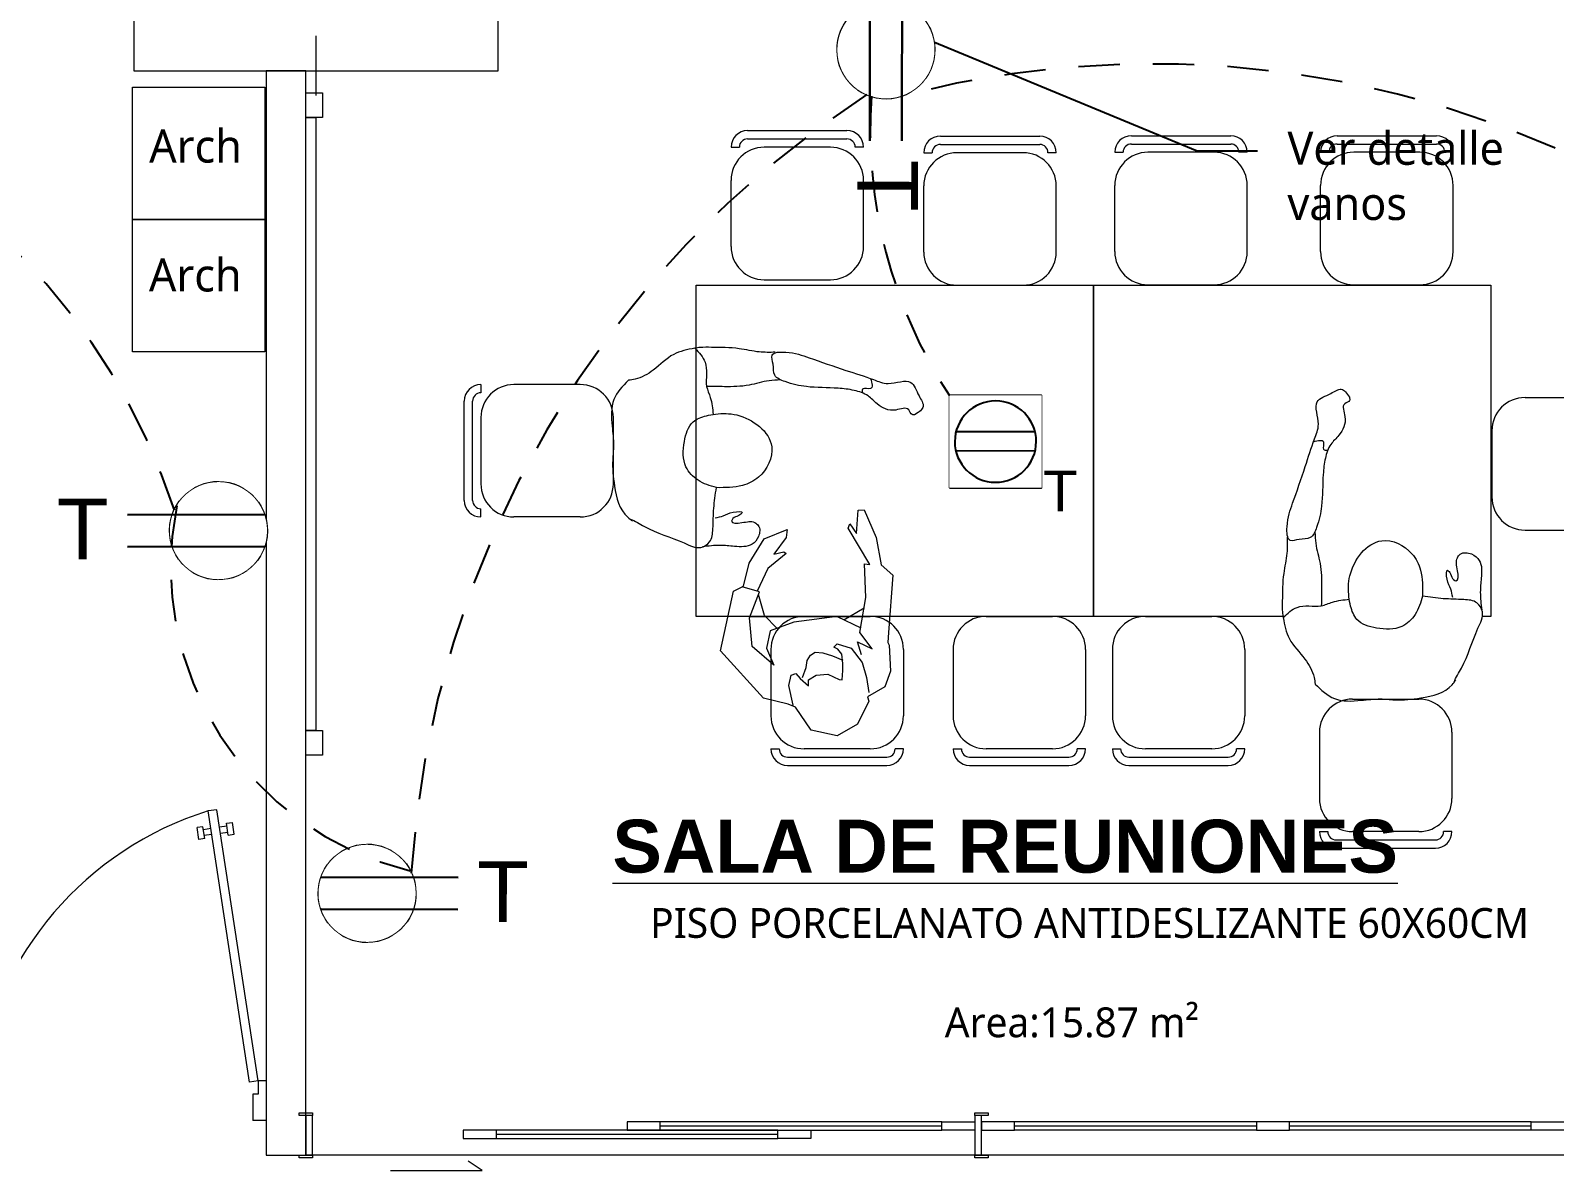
# Model space of a CAD drawing. Header units: metres. Extents: x -17 to 101, y 0 to 79.
# Drawn here: x 60.896 to 65.498, y 26.263 to 29.705 of the extents above; entities that cross this region are included whole.
import ezdxf
from ezdxf import colors
from ezdxf.entities.mleader import LeaderData, LeaderLine
from ezdxf.math import Vec2, Vec3

# ---------------------------------------------------------------- set-up
doc = ezdxf.new("R2010")
doc.units = ezdxf.units.M
doc.set_wipeout_variables(frame=1)
doc.linetypes.add('CONTINUA', pattern=[0])
doc.linetypes.add('HIDDEN2', pattern=[0.1875, 0.125, -0.0625])
doc.layers.add('Cotas varias El', color=253, linetype='Continuous', lineweight=13)
doc.layers.add('TOMACORRIENTE', color=5, linetype='HIDDEN2', lineweight=30)
doc.styles.add('Generales', font='trebuc.ttf', dxfattribs={"height": 0.1})
doc.styles.add('Santa Rosa 1 50', font='trebuc.ttf')
doc.styles.add('style1', font='arial.ttf', dxfattribs={"height": 0.35})

# ---------------------------------------------------------------- blocks, each defined once
blk = doc.blocks.new('Tomacorriente con puesta a tierra')
at = {"layer": 'TOMACORRIENTE'}
blk.add_lwpolyline([(0.111, 0.0379), (0.1065, 0.0493), (0.1007, 0.0601), (0.0939, 0.0703), (0.086, 0.0798), (0.0772, 0.0883), (0.0676, 0.0959), (0.0572, 0.1024), (0.0462, 0.1079), (0.0346, 0.1121), (0.0227, 0.1151), (0.0106, 0.1168), (-0.0017, 0.1173), (-0.014, 0.1165), (-0.0261, 0.1144), (-0.0379, 0.111), (-0.0493, 0.1065), (-0.0601, 0.1007), (-0.0703, 0.0939), (-0.0798, 0.086), (-0.0883, 0.0772), (-0.0959, 0.0676), (-0.1024, 0.0572), (-0.1079, 0.0462), (-0.1121, 0.0346), (-0.1151, 0.0227), (-0.1168, 0.0106), (-0.1173, -0.0017), (-0.1165, -0.014), (-0.1144, -0.0261), (-0.111, -0.0379), (-0.1065, -0.0493), (-0.1007, -0.0601), (-0.0939, -0.0703), (-0.086, -0.0798), (-0.0772, -0.0883), (-0.0676, -0.0959), (-0.0572, -0.1024), (-0.0462, -0.1079), (-0.0346, -0.1121), (-0.0227, -0.1151), (-0.0106, -0.1168), (0.0017, -0.1173), (0.014, -0.1165), (0.0261, -0.1144), (0.0379, -0.111), (0.0493, -0.1065), (0.0601, -0.1007), (0.0703, -0.0939), (0.0798, -0.086), (0.0883, -0.0772), (0.0959, -0.0676), (0.1024, -0.0572), (0.1079, -0.0462), (0.1121, -0.0346), (0.1151, -0.0227), (0.1168, -0.0106), (0.1173, 0.0017), (0.1165, 0.014), (0.1144, 0.0261)], close=True, dxfattribs=at)
at = {"layer": 'TOMACORRIENTE', "color": 5, "linetype": 'CONTINUA', "style": 'style1', "text_generation_flag": 4}
blk.add_text('T', height=0.1466, rotation=180, dxfattribs=at).set_placement((0.3906, -0.0687))
blk.add_wipeout([(0.111, 0.0379), (0.1065, 0.0493), (0.1007, 0.0601), (0.0939, 0.0703), (0.086, 0.0798), (0.0772, 0.0883), (0.0676, 0.0959), (0.0572, 0.1024), (0.0462, 0.1079), (0.0346, 0.1121), (0.0227, 0.1151), (0.0106, 0.1168), (-0.0017, 0.1173), (-0.014, 0.1165), (-0.0261, 0.1144), (-0.0379, 0.111), (-0.0493, 0.1065), (-0.0601, 0.1007), (-0.0703, 0.0939), (-0.0798, 0.086), (-0.0883, 0.0772), (-0.0959, 0.0676), (-0.1024, 0.0572), (-0.1079, 0.0462), (-0.1121, 0.0346), (-0.1151, 0.0227), (-0.1168, 0.0106), (-0.1173, -0.0017), (-0.1165, -0.014), (-0.1144, -0.0261), (-0.111, -0.0379), (-0.1065, -0.0493), (-0.1007, -0.0601), (-0.0939, -0.0703), (-0.086, -0.0798), (-0.0772, -0.0883), (-0.0676, -0.0959), (-0.0572, -0.1024), (-0.0462, -0.1079), (-0.0346, -0.1121), (-0.0227, -0.1151), (-0.0106, -0.1168), (0.0017, -0.1173), (0.014, -0.1165), (0.0261, -0.1144), (0.0379, -0.111), (0.0493, -0.1065), (0.0601, -0.1007), (0.0703, -0.0939), (0.0798, -0.086), (0.0883, -0.0772), (0.0959, -0.0676), (0.1024, -0.0572), (0.1079, -0.0462), (0.1121, -0.0346), (0.1151, -0.0227), (0.1168, -0.0106), (0.1173, 0.0017), (0.1165, 0.014), (0.1144, 0.0261)]).dxf.layer = 'TOMACORRIENTE'
at = {"layer": 'TOMACORRIENTE', "color": 5, "linetype": 'CONTINUA'}
for p, q in [((-0.1107, 0.0388), (0.2197, 0.0388)), ((-0.1107, -0.0388), (0.2197, -0.0388))]:
    blk.add_line(p, q, dxfattribs=at)
blk = doc.blocks.new('TOMACORRIENTE EN PISO')
at = {"layer": 'TOMACORRIENTE', "linetype": 'CONTINUA', "lineweight": 25}
blk.add_lwpolyline([(-0.1663, -0.1663), (0.1662, -0.1663), (0.1662, 0.1662), (-0.1663, 0.1662)], close=True, dxfattribs=at)
at = {"layer": 'TOMACORRIENTE', "color": 5, "linetype": 'CONTINUA', "style": 'style1', "text_generation_flag": 4}
blk.add_text('T', height=0.1466, rotation=179.8829, dxfattribs=at).set_placement((0.2959, -0.2513))
at = {"linetype": 'CONTINUA', "lineweight": 25}
blk.add_wipeout([(-0.1663, -0.1663), (0.1662, -0.1663), (0.1662, 0.1662), (-0.1663, 0.1662)], dxfattribs=at).dxf.layer = 'TOMACORRIENTE'
at = {"layer": 'TOMACORRIENTE', "color": 5, "linetype": 'CONTINUA', "lineweight": 25}
for p, q in [((-0.1421, 0.0364), (0.1422, 0.0358)), ((-0.1429, -0.0327), (0.1428, -0.0333))]:
    blk.add_line(p, q, dxfattribs=at)
blk.add_ellipse((0, 0), major_axis=(0.1039, 0.1035), ratio=1, start_param=5.497787, end_param=11.780972, dxfattribs=at)

msp = doc.modelspace()

# ---------------------------------------------------------------- linework, layer by layer
at = {"layer": 'Cotas varias El', "linetype": 'Continuous'}
for p, q in [((61.7577, 29.689), (61.7577, 29.509)), ((61.7276, 29.4422), (61.7276, 29.5172)), ((61.7276, 29.5172), (61.7776, 29.5172)), ((61.7776, 29.5172), (61.7776, 29.4422)), ((61.7276, 29.4422), (61.7576, 29.4422)), ((61.7776, 29.4422), (61.7276, 29.4422)), ((61.7576, 29.4422), (61.7576, 27.5922)), ((61.7576, 27.5922), (61.7276, 27.5922)), ((61.7276, 27.5172), (61.7276, 27.5922)), ((61.7276, 27.5922), (61.7776, 27.5922)), ((61.7776, 27.5922), (61.7776, 27.5172)), ((61.7776, 27.5172), (61.7276, 27.5172)), ((61.7276, 26.4298), (61.7276, 26.3098)), ((63.7676, 26.3098), (63.7676, 26.4298)), ((63.1527, 26.3848), (62.3027, 26.3848)), ((63.1527, 26.3723), (62.3027, 26.3723)), ((63.6476, 26.4098), (62.7976, 26.4098)), ((63.6476, 26.3973), (62.7976, 26.3973)), ((62.7976, 26.3848), (63.6476, 26.3848)), ((64.5976, 26.4098), (63.8676, 26.4098)), ((64.5976, 26.3973), (63.8676, 26.3973)), ((64.5976, 26.3848), (63.8676, 26.3848)), ((65.4276, 26.4098), (64.6976, 26.4098)), ((65.4276, 26.3973), (64.6976, 26.3973)), ((65.4276, 26.3848), (64.6976, 26.3848)), ((62.3027, 26.3598), (63.1527, 26.3598)), ((62.2597, 26.2632), (62.2173, 26.2911)), ((61.9829, 26.2632), (62.2597, 26.2632))]:
    msp.add_line(p, q, dxfattribs=at)
at = {"layer": 'Cotas varias El'}
for p, q in [((61.7276, 27.5172), (61.7276, 29.5172)), ((63.3318, 27.9364), (63.4029, 27.9019)), ((63.3524, 27.9264), (63.413, 27.9618)), ((61.4591, 27.3527), (61.4325, 27.3488)), ((61.4591, 27.3527), (61.4325, 27.3488)), ((61.4591, 27.3527), (61.4325, 27.3488)), ((61.5571, 26.5299), (61.4325, 27.3488)), ((61.5837, 26.5339), (61.4591, 27.3527)), ((61.4168, 27.3012), (61.399, 27.2986)), ((61.4042, 27.2631), (61.399, 27.2986)), ((61.422, 27.2657), (61.4168, 27.3012)), ((61.4403, 27.2955), (61.4181, 27.2923)), ((61.4891, 27.3027), (61.4669, 27.2994)), ((61.4878, 27.3115), (61.5055, 27.3141)), ((61.493, 27.276), (61.4878, 27.3115)), ((61.5107, 27.2786), (61.5055, 27.3141)), ((61.422, 27.2657), (61.4042, 27.2631)), ((61.4428, 27.2778), (61.4207, 27.2746)), ((61.4695, 27.2817), (61.4917, 27.2849)), ((61.493, 27.276), (61.5107, 27.2786)), ((61.5837, 26.5339), (61.5571, 26.5299)), ((61.6077, 26.5339), (61.5837, 26.5339)), ((61.5837, 26.5339), (61.5837, 26.4939)), ((61.6077, 26.5339), (61.6077, 26.4139)), ((61.5837, 26.4939), (61.5677, 26.4939)), ((61.5677, 26.4939), (61.5677, 26.4139)), ((61.6077, 26.4139), (61.5677, 26.4139))]:
    msp.add_line(p, q, dxfattribs=at)
at = {"layer": 'Cotas varias El', "linetype": 'ByBlock'}
for p, q in [((63.0614, 29.4029), (63.3614, 29.4029)), ((63.0614, 29.3779), (63.3614, 29.3779)), ((63.6434, 29.3864), (63.9434, 29.3864)), ((63.6434, 29.3614), (63.9434, 29.3614)), ((64.2201, 29.3876), (64.5201, 29.3876)), ((64.2201, 29.3626), (64.5201, 29.3626)), ((64.8415, 29.3876), (65.1415, 29.3876)), ((64.8415, 29.3626), (65.1415, 29.3626)), ((63.0114, 29.3529), (63.0364, 29.3529)), ((63.3114, 29.3529), (63.1114, 29.3529)), ((63.4114, 29.3529), (63.3864, 29.3529)), ((63.5934, 29.3364), (63.6184, 29.3364)), ((63.8934, 29.3364), (63.6934, 29.3364)), ((63.9934, 29.3364), (63.9684, 29.3364)), ((64.1701, 29.3376), (64.1951, 29.3376)), ((64.4701, 29.3376), (64.2701, 29.3376)), ((64.5701, 29.3376), (64.5451, 29.3376)), ((64.7915, 29.3376), (64.8165, 29.3376)), ((65.0915, 29.3376), (64.8915, 29.3376)), ((65.1915, 29.3376), (65.1665, 29.3376)), ((63.0114, 29.0529), (63.0114, 29.2529)), ((63.4114, 29.0529), (63.4114, 29.2529)), ((63.5934, 29.0364), (63.5934, 29.2364)), ((63.9934, 29.0364), (63.9934, 29.2364)), ((64.1701, 29.0376), (64.1701, 29.2376)), ((64.5701, 29.0376), (64.5701, 29.2376)), ((64.7915, 29.0376), (64.7915, 29.2376)), ((65.1915, 29.0376), (65.1915, 29.2376)), ((63.1114, 28.9529), (63.3114, 28.9529)), ((63.6934, 28.9364), (63.8934, 28.9364)), ((64.2701, 28.9376), (64.4701, 28.9376)), ((64.8915, 28.9376), (65.0915, 28.9376)), ((62.2559, 28.6364), (62.2559, 28.6114)), ((62.5559, 28.6364), (62.3559, 28.6364)), ((62.2059, 28.2864), (62.2059, 28.5864)), ((62.2309, 28.2864), (62.2309, 28.5864)), ((65.4089, 28.597), (65.6089, 28.597)), ((62.2559, 28.5364), (62.2559, 28.3364)), ((62.6559, 28.3364), (62.6559, 28.5364)), ((65.3089, 28.497), (65.3089, 28.297)), ((62.2559, 28.2364), (62.2559, 28.2614)), ((62.5559, 28.2364), (62.3559, 28.2364)), ((65.4089, 28.197), (65.6089, 28.197)), ((63.2318, 27.9364), (63.4318, 27.9364)), ((63.7818, 27.9364), (63.9818, 27.9364)), ((64.2627, 27.9364), (64.4627, 27.9364)), ((63.1318, 27.8364), (63.1318, 27.6364)), ((63.5318, 27.8364), (63.5318, 27.6364)), ((63.6818, 27.8364), (63.6818, 27.6364)), ((64.0818, 27.8364), (64.0818, 27.6364)), ((64.1627, 27.8364), (64.1627, 27.6364)), ((64.5627, 27.8364), (64.5627, 27.6364)), ((64.8882, 27.6864), (65.0882, 27.6864)), ((64.7882, 27.5864), (64.7882, 27.3864)), ((65.1882, 27.5864), (65.1882, 27.3864)), ((63.1318, 27.5364), (63.1568, 27.5364)), ((63.4318, 27.5364), (63.2318, 27.5364)), ((63.5318, 27.5364), (63.5068, 27.5364)), ((63.6818, 27.5364), (63.7068, 27.5364)), ((63.9818, 27.5364), (63.7818, 27.5364)), ((64.0818, 27.5364), (64.0568, 27.5364)), ((64.1627, 27.5364), (64.1877, 27.5364)), ((64.4627, 27.5364), (64.2627, 27.5364)), ((64.5627, 27.5364), (64.5377, 27.5364)), ((63.1818, 27.5114), (63.4818, 27.5114)), ((63.1818, 27.4864), (63.4818, 27.4864)), ((63.7318, 27.5114), (64.0318, 27.5114)), ((63.7318, 27.4864), (64.0318, 27.4864)), ((64.2127, 27.5114), (64.5127, 27.5114)), ((64.2127, 27.4864), (64.5127, 27.4864)), ((64.7882, 27.2864), (64.8132, 27.2864)), ((64.8382, 27.2614), (65.1382, 27.2614)), ((65.0882, 27.2864), (64.8882, 27.2864)), ((65.1882, 27.2864), (65.1632, 27.2864)), ((64.8382, 27.2364), (65.1382, 27.2364))]:
    msp.add_line(p, q, dxfattribs=at)
at = {"layer": 'Cotas varias El'}
for points in [[(66.3727, 29.5839), (66.3727, 26.3098), (61.7276, 26.3098), (61.7276, 29.584), (62.3077, 29.584), (62.3076, 29.9339), (62.3253, 29.9162), (62.7142, 30.3051), (63.2355, 29.7839), (63.6553, 29.7839), (63.6553, 29.9162), (64.0443, 30.3051), (64.5655, 29.7839), (64.9854, 29.7839), (64.9854, 29.9162), (65.3743, 30.3051), (65.9576, 29.7218), (65.9576, 29.5839), (66.3727, 29.5839)], [(61.6038, 29.1346), (61.2038, 29.1346), (61.2038, 29.5346), (61.6038, 29.5346), (61.6038, 29.1346)], [(61.7276, 27.5922), (61.7276, 29.5172), (61.7276, 29.5172)], [(61.6039, 28.7346), (61.2039, 28.7346), (61.2039, 29.1346), (61.6039, 29.1346), (61.6039, 28.7346)], [(62.9059, 27.9364), (62.9059, 28.9364), (64.1059, 28.9364), (64.1059, 27.9364), (62.9059, 27.9364)], [(64.1059, 27.9364), (64.1059, 28.9364), (65.3059, 28.9364), (65.3059, 27.9364), (65.2801, 27.9364)], [(63.4049, 27.8205), (63.3932, 27.8598), (63.4377, 27.838), (63.4006, 27.888), (63.4183, 27.9938), (63.4148, 28.0952), (63.4304, 28.0932), (63.3647, 28.2029), (63.3701, 28.2156), (63.3905, 28.1861), (63.3951, 28.2572), (63.4135, 28.2584), (63.4497, 28.1745), (63.4643, 28.0923), (63.5002, 28.0607), (63.4868, 27.8874), (63.4843, 27.8572), (63.4884, 27.8495), (63.4927, 27.7713), (63.4753, 27.7235), (63.4232, 27.6931), (63.4275, 27.6801), (63.3927, 27.6106), (63.3318, 27.5758), (63.2536, 27.5932), (63.2058, 27.6627), (63.184, 27.6714), (63.1089, 27.6889), (62.9797, 27.8321), (63.019, 28.0124), (63.0493, 28.0277), (63.0661, 28.0972), (63.1109, 28.1705), (63.1812, 28.1989), (63.1782, 28.175), (63.1405, 28.1239), (63.1709, 28.1316), (63.1774, 28.1258), (63.1225, 28.0812), (63.0901, 28.0123)], [(63.3318, 27.9364), (63.2014, 27.919), (63.1293, 27.893), (63.1188, 27.8408), (63.1406, 27.7887), (63.0753, 27.8452), (63.0666, 27.9321), (63.0971, 28.0103), (63.0445, 28.0253)], [(63.1495, 27.9003), (63.1121, 27.9394), (63.0939, 28.0022)], [(63.0683, 27.9364), (63.4318, 27.9364)], [(64.6824, 27.9364), (64.1059, 27.9364)], [(63.1991, 27.6681), (63.1857, 27.7279), (63.1931, 27.7593), (63.2066, 27.7638), (63.22, 27.7489), (63.2454, 27.7264), (63.2454, 27.7444), (63.2679, 27.7593), (63.3038, 27.7623), (63.3381, 27.7459), (63.3471, 27.7444), (63.3486, 27.7728), (63.3486, 27.7937), (63.3456, 27.8221), (63.3336, 27.8371), (63.3217, 27.8431), (63.3322, 27.8535), (63.374, 27.8401), (63.4069, 27.7967), (63.4204, 27.7519), (63.427, 27.7063)], [(63.2275, 27.7519), (63.238, 27.7818), (63.241, 27.8027), (63.2514, 27.8191), (63.2649, 27.8281), (63.2888, 27.8266), (63.3172, 27.8176), (63.3486, 27.8042)]]:
    msp.add_lwpolyline(points, dxfattribs=at)
at = {"layer": 'Cotas varias El', "linetype": 'Continuous'}
for points in [[(61.2077, 29.584), (62.3077, 29.584), (62.3077, 29.934), (61.2077, 29.934)], [(61.7076, 26.4298), (61.7076, 26.4378), (61.7476, 26.4378), (61.7476, 26.4298)], [(61.7276, 26.4298), (61.7276, 26.3098), (61.7476, 26.3098), (61.7476, 26.4298)], [(63.7876, 26.4378), (63.7876, 26.4298), (63.7476, 26.4298), (63.7476, 26.4378)], [(63.7676, 26.3098), (63.7676, 26.4298), (63.7476, 26.4298), (63.7476, 26.3098)], [(62.2027, 26.3598), (62.3027, 26.3598), (62.3027, 26.3848), (62.2027, 26.3848)], [(62.6976, 26.3848), (62.7976, 26.3848), (62.7976, 26.4098), (62.6976, 26.4098)], [(63.2527, 26.3598), (63.1527, 26.3598), (63.1527, 26.3848), (63.2527, 26.3848)], [(63.7476, 26.3848), (63.6476, 26.3848), (63.6476, 26.4098), (63.7476, 26.4098)], [(63.7676, 26.3848), (63.8676, 26.3848), (63.8676, 26.4098), (63.7676, 26.4098)], [(64.5976, 26.3848), (64.6976, 26.3848), (64.6976, 26.4098), (64.5976, 26.4098)], [(65.5276, 26.3848), (65.4276, 26.3848), (65.4276, 26.4098), (65.5276, 26.4098)], [(61.7076, 26.3018), (61.7076, 26.3098), (61.7476, 26.3098), (61.7476, 26.3018)], [(63.7876, 26.3098), (63.7876, 26.3018), (63.7476, 26.3018), (63.7476, 26.3098)]]:
    msp.add_lwpolyline(points, close=True, dxfattribs=at)
at = {"layer": 'Cotas varias El'}
msp.add_lwpolyline([(61.6077, 26.3098), (61.7276, 26.3098), (61.7276, 29.584), (61.6077, 29.584)], close=True, dxfattribs=at)
at = {"layer": 'Cotas varias El', "linetype": 'ByBlock'}
for centre, radius, start, end in [((63.0614, 29.3529), 0.05, 90, 180), ((63.0614, 29.3529), 0.025, 90, 180), ((63.3614, 29.3529), 0.05, 0, 90), ((63.3614, 29.3529), 0.025, 0, 90), ((63.6434, 29.3364), 0.05, 90, 180), ((63.6434, 29.3364), 0.025, 90, 180), ((63.9434, 29.3364), 0.05, 0, 90), ((63.9434, 29.3364), 0.025, 0, 90), ((64.2201, 29.3376), 0.05, 90, 180), ((64.2201, 29.3376), 0.025, 90, 180), ((64.5201, 29.3376), 0.05, 0, 90), ((64.5201, 29.3376), 0.025, 0, 90), ((64.8415, 29.3376), 0.05, 90, 180), ((64.8415, 29.3376), 0.025, 90, 180), ((65.1415, 29.3376), 0.05, 0, 90), ((65.1415, 29.3376), 0.025, 0, 90), ((63.1114, 29.2529), 0.1, 90, 180), ((63.3114, 29.2529), 0.1, 0, 90), ((63.6934, 29.2364), 0.1, 90, 180), ((63.8934, 29.2364), 0.1, 0, 90), ((64.2701, 29.2376), 0.1, 90, 180), ((64.4701, 29.2376), 0.1, 0, 90), ((64.8915, 29.2376), 0.1, 90, 180), ((65.0915, 29.2376), 0.1, 0, 90), ((63.1114, 29.0529), 0.1, 180, 270), ((63.3114, 29.0529), 0.1, 270, 0), ((63.6934, 29.0364), 0.1, 180, 270), ((63.8934, 29.0364), 0.1, 270, 0), ((64.2701, 29.0376), 0.1, 180, 270), ((64.4701, 29.0376), 0.1, 270, 0), ((64.8915, 29.0376), 0.1, 180, 270), ((65.0915, 29.0376), 0.1, 270, 0), ((62.2559, 28.5864), 0.05, 90, 180), ((62.3559, 28.5364), 0.1, 90, 180), ((62.5559, 28.5364), 0.1, 0, 90), ((62.2559, 28.5864), 0.025, 90, 180), ((65.4089, 28.497), 0.1, 90, 180), ((62.3559, 28.3364), 0.1, 180, 270), ((62.5559, 28.3364), 0.1, 270, 0), ((62.2559, 28.2864), 0.05, 180, 270), ((62.2559, 28.2864), 0.025, 180, 270), ((65.4089, 28.297), 0.1, 180, 270), ((63.2318, 27.8364), 0.1, 90, 180), ((63.4318, 27.8364), 0.1, 0, 90), ((63.7818, 27.8364), 0.1, 90, 180), ((63.9818, 27.8364), 0.1, 0, 90), ((64.2627, 27.8364), 0.1, 90, 180), ((64.4627, 27.8364), 0.1, 0, 90), ((64.8882, 27.5864), 0.1, 90, 180), ((65.0882, 27.5864), 0.1, 0, 90), ((63.2318, 27.6364), 0.1, 180, 270), ((63.4318, 27.6364), 0.1, 270, 0), ((63.7818, 27.6364), 0.1, 180, 270), ((63.9818, 27.6364), 0.1, 270, 0), ((64.2627, 27.6364), 0.1, 180, 270), ((64.4627, 27.6364), 0.1, 270, 0), ((63.1818, 27.5364), 0.05, 180, 270), ((63.1818, 27.5364), 0.025, 180, 270), ((63.4818, 27.5364), 0.05, 270, 0), ((63.4818, 27.5364), 0.025, 270, 0), ((63.7318, 27.5364), 0.05, 180, 270), ((63.7318, 27.5364), 0.025, 180, 270), ((64.0318, 27.5364), 0.05, 270, 0), ((64.0318, 27.5364), 0.025, 270, 0), ((64.2127, 27.5364), 0.05, 180, 270), ((64.2127, 27.5364), 0.025, 180, 270), ((64.5127, 27.5364), 0.05, 270, 0), ((64.5127, 27.5364), 0.025, 270, 0), ((64.8882, 27.3864), 0.1, 180, 270), ((65.0882, 27.3864), 0.1, 270, 0), ((61.733, 26.3854), 1.0092, 107.3226, 171.5364), ((64.8382, 27.2864), 0.05, 180, 270), ((64.8382, 27.2864), 0.025, 180, 270), ((65.1382, 27.2864), 0.05, 270, 0), ((65.1382, 27.2864), 0.025, 270, 0)]:
    msp.add_arc(centre, radius, start, end, dxfattribs=at)
at = {"layer": 'Cotas varias El'}
for points, knots in [([(62.9021, 28.7461), (62.8797, 28.7417), (62.8313, 28.7323), (62.7833, 28.6805), (62.735, 28.6537), (62.7082, 28.65), (62.7013, 28.6495)], [0, 0, 0, 0, 0.0675708, 0.1464024, 0.2086774, 0.2298638, 0.2298638, 0.2298638, 0.2298638]), ([(63.4328, 28.6544), (63.4371, 28.64), (63.4427, 28.617), (63.4071, 28.629), (63.4067, 28.6172), (63.4078, 28.6113)], [0.00285681, 0.00285681, 0.00285681, 0.00285681, 0.03466098, 0.05696233, 0.07230833, 0.07230833, 0.07230833, 0.07230833]), ([(64.7702, 28.4634), (64.7846, 28.4676), (64.8076, 28.4733), (64.7955, 28.4377), (64.8073, 28.4373), (64.8133, 28.4383)], [0.00285681, 0.00285681, 0.00285681, 0.00285681, 0.03466098, 0.05696233, 0.07230833, 0.07230833, 0.07230833, 0.07230833]), ([(62.7071, 28.2297), (62.7218, 28.2252), (62.7733, 28.1897), (62.8445, 28.1731), (62.9131, 28.136), (62.9535, 28.1607), (62.9578, 28.2085), (62.9576, 28.2626), (62.964, 28.3041), (62.9672, 28.325)], [1.0081381, 1.0081381, 1.0081381, 1.0081381, 1.0565961, 1.1886184, 1.2412823, 1.2729126, 1.3141219, 1.3774716, 1.4413612, 1.4413612, 1.4413612, 1.4413612]), ([(65.1949, 27.7377), (65.1993, 27.7524), (65.2348, 27.8038), (65.2515, 27.8751), (65.2886, 27.9437), (65.2639, 27.9841), (65.2161, 27.9883), (65.162, 27.9881), (65.1204, 27.9945), (65.0995, 27.9977)], [1.0081381, 1.0081381, 1.0081381, 1.0081381, 1.0565961, 1.1886184, 1.2412823, 1.2729126, 1.3141219, 1.3774716, 1.4413612, 1.4413612, 1.4413612, 1.4413612]), ([(64.6785, 27.9326), (64.6829, 27.9103), (64.6923, 27.8619), (64.744, 27.8138), (64.7708, 27.7656), (64.7746, 27.7387), (64.7751, 27.7318)], [0, 0, 0, 0, 0.0675708, 0.1464024, 0.2086774, 0.2298638, 0.2298638, 0.2298638, 0.2298638])]:
    msp.add_open_spline(points, degree=3, knots=knots, dxfattribs=at)
for points in [[(63.1446, 28.7337), (63.0965, 28.7347), (63.0358, 28.7445), (62.9519, 28.7486), (62.9181, 28.7481), (62.9021, 28.7461)], [(62.9021, 28.7461), (62.933, 28.7038), (62.9371, 28.6682), (62.9377, 28.6308), (62.9488, 28.5972), (62.9573, 28.5463)], [(63.5676, 28.5457), (63.5917, 28.5704), (63.579, 28.6019), (63.554, 28.643), (63.4857, 28.6396), (63.4415, 28.6511), (63.3581, 28.6792), (63.2477, 28.7174), (63.1766, 28.7341), (63.1352, 28.7246), (63.1381, 28.6978), (63.1435, 28.6642), (63.1745, 28.6451), (63.2388, 28.63), (63.3345, 28.6251), (63.3834, 28.6185), (63.4252, 28.6021), (63.4524, 28.5781), (63.5088, 28.5594), (63.5479, 28.56), (63.5579, 28.5455), (63.5676, 28.5457)], [(62.7013, 28.6495), (62.6574, 28.5911), (62.6523, 28.5105), (62.6566, 28.4523), (62.654, 28.4093), (62.6595, 28.33), (62.6994, 28.2356), (62.7138, 28.2251)], [(63.1601, 28.6502), (63.1263, 28.6479), (63.0659, 28.6345), (62.9911, 28.6299), (62.9377, 28.6308)], [(64.8789, 28.5982), (64.8541, 28.6222), (64.8226, 28.6096), (64.7815, 28.5845), (64.785, 28.5162), (64.7734, 28.4721), (64.7454, 28.3887), (64.7072, 28.2782), (64.6904, 28.2072), (64.7, 28.1658), (64.7267, 28.1686), (64.7604, 28.174), (64.7795, 28.205), (64.7946, 28.2694), (64.7994, 28.3651), (64.806, 28.4139), (64.8225, 28.4557), (64.8465, 28.483), (64.8651, 28.5394), (64.8646, 28.5785), (64.879, 28.5884), (64.8789, 28.5982)], [(62.9672, 28.325), (63.0455, 28.3315), (63.0947, 28.357), (63.1342, 28.4485), (63.0284, 28.5445), (62.9645, 28.5473), (62.9368, 28.5422), (62.8965, 28.5234), (62.8706, 28.4642), (62.8753, 28.3878), (62.9116, 28.3473), (62.9672, 28.325)], [(62.9632, 28.2342), (62.988, 28.2399), (63.0182, 28.251), (63.0449, 28.2496), (63.0344, 28.2406), (63.0167, 28.2314), (63.0132, 28.2242), (63.0436, 28.2193), (63.0828, 28.2199), (63.0936, 28.2112), (63.0941, 28.1773), (63.0749, 28.1539), (63.0215, 28.1478), (62.9787, 28.1507), (62.9253, 28.1463)], [(64.6909, 28.1752), (64.6899, 28.1271), (64.6801, 28.0663), (64.676, 27.9825), (64.6765, 27.9486), (64.6785, 27.9326)], [(64.7744, 28.1907), (64.7767, 28.1569), (64.79, 28.0965), (64.7947, 28.0217), (64.7937, 27.9682)], [(65.0995, 27.9977), (65.093, 28.076), (65.0675, 28.1253), (64.9761, 28.1647), (64.8801, 28.059), (64.8772, 27.9951), (64.8823, 27.9674), (64.9012, 27.927), (64.9603, 27.9012), (65.0368, 27.9059), (65.0772, 27.9421), (65.0995, 27.9977)], [(65.1904, 27.9937), (65.1847, 28.0186), (65.1736, 28.0487), (65.1749, 28.0755), (65.184, 28.0649), (65.1932, 28.0472), (65.2004, 28.0438), (65.2052, 28.0742), (65.2047, 28.1134), (65.2134, 28.1242), (65.2472, 28.1247), (65.2707, 28.1054), (65.2768, 28.0521), (65.2739, 28.0092), (65.2782, 27.9558)], [(64.6785, 27.9326), (64.7208, 27.9636), (64.7563, 27.9677), (64.7937, 27.9682), (64.8274, 27.9794), (64.8782, 27.9879)], [(64.7751, 27.7318), (64.8335, 27.688), (64.9141, 27.6829), (64.9723, 27.6871), (65.0152, 27.6845), (65.0945, 27.69), (65.189, 27.73), (65.1995, 27.7444)]]:
    msp.add_spline(points, degree=3, dxfattribs=at)

# ---------------------------------------------------------------- texts
for s, width, heights, insert, char_height, attachment_point, style in [('Arch', 0.115, [0.1165], (61.5343, 29.4064), 0.1, 3, 'Generales'), ('Arch', 0.115, [0.1165], (61.5335, 29.0173), 0.1, 3, 'Generales'), ('\\pi1.53106;{\\fSwis721 Ex BT|b1|i0|c0|p34;\\H0.76555x;\\LSALA DE REUNIONES\\P\\pi1.64485;\\fTrebuchet MS|b0|i0|c0|p34;\\H0.5625x;\\lPISO PORCELANATO ANTIDESLIZANTE 60X60CM\\P\\pi2.92951;\\P\\pi2.53454;Area:15.87 m²}', 5.859027, [0], (61.1222, 27.3224), 0.209, 1, 'Santa Rosa 1 50')]:
    msp.add_mtext_dynamic_manual_height_columns(s, width=width, gutter_width=1, heights=heights, dxfattribs=dict(at, insert=insert, char_height=char_height, attachment_point=attachment_point, style=style))

# ---------------------------------------------------------------- leaders
ml = msp.add_multileader_mtext('Standard', dxfattribs=at)
ml.set_content('{\\H0.86957x;Ver detalle\\Pvanos} ', color=256, style='Generales')
ml.set_leader_properties()
ml.build(insert=Vec2(0, 0))
ml.multileader.update_dxf_attribs({"text_right_attachment_type": 6, "dogleg_length": 0.36, "arrow_head_size": 0.1})
ctx = ml.context
ctx.base_point, ctx.char_height, ctx.arrow_head_size, ctx.landing_gap_size, ctx.plane_origin = Vec3(64.6015, 29.3417), 0.115, 0.1, 0.09, Vec3(63.902, 29.9193)
ctx.right_attachment = 6
notes = []
notes.append((ctx, [(0, (1, 1, 0), (64.4189, 29.3417), (1, 0), 0.1826, [(1, [(64.9081, 29.7859), (63.3459, 29.7859)], 0, [])])]))
ctx.mtext.insert, ctx.mtext.flow_direction = Vec3(64.6915, 29.3998), 5
for ctx, leaders in notes:
    for number, flags, end, landing, length, lines in leaders:
        leader = LeaderData()
        leader.index, (leader.has_last_leader_line, leader.has_dogleg_vector, leader.attachment_direction) = number, flags
        leader.last_leader_point, leader.dogleg_vector, leader.dogleg_length = Vec3(end), Vec3(landing), length
        for number, points, colour, breaks in lines:
            line = LeaderLine()
            line.index, line.vertices, line.color, line.breaks = number, Vec3.list(points), colors.encode_raw_color(colour), breaks
            leader.lines.append(line)
        ctx.leaders.append(leader)

# ---------------------------------------------------------------- next in the draw order: block references
at = {"layer": 'TOMACORRIENTE', "lineweight": 25, "yscale": 1.25, "zscale": 1.25}
for p, xscale, rotation in [((63.479, 29.6468), 1.25, 269.882853743262), ((61.4635, 28.1952), -1.25, 0.1171462567378878), ((61.9123, 27.1001), 1.25, 359.8828537432621)]:
    msp.add_blockref('Tomacorriente con puesta a tierra', p, dxfattribs=dict(at, xscale=xscale, rotation=rotation))
at = {"layer": 'TOMACORRIENTE', "lineweight": 25, "xscale": 0.8382000000000001, "yscale": 0.8382000000000001, "zscale": 0.8382000000000001}
msp.add_blockref('TOMACORRIENTE EN PISO', (63.8099, 28.4641), dxfattribs=at)

# ---------------------------------------------------------------- next in the draw order: linework, layer by layer
at = {"layer": 'TOMACORRIENTE', "lineweight": 25}
for centre, radius, start, end in [((64.2856, 26.5886), 3.0164, 53.4388, 104.5834), ((59.4607, 27.649), 1.9659, 18.0014, 70.6465), ((65.0745, 26.9667), 3.0352, 123.0085, 176.322), ((64.892, 29.4036), 1.4602, 175.9498, 213.2289), ((62.2626, 28.0855), 0.9434, 168.715, 256.4716)]:
    msp.add_arc(centre, radius, start, end, dxfattribs=at)

doc.saveas('drawing.dxf')
